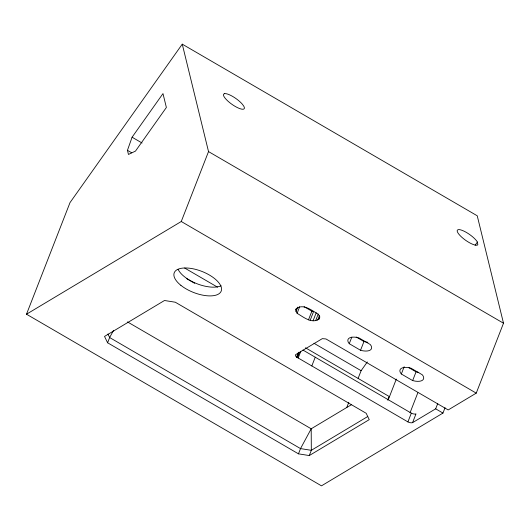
<?xml version="1.0" encoding="UTF-8"?>
<svg xmlns="http://www.w3.org/2000/svg" width="530" height="530" viewBox="0 0 530 530"><rect width="100%" height="100%" fill="white"/><g stroke="black" fill="none" stroke-linecap="round" stroke-linejoin="round"><path stroke-width="0.79" d="M127.452 150.315L132.089 137.21L162.982 93.598L166.374 107.477L135.481 151.096L128.459 154.449L127.452 150.315L131.718 152.799M445.048 407.722L442.961 413.075L321.478 485.844L26.5 314.21L70.013 202.599L182.26 44.156L477.238 215.79L503.5 323.22L476.238 393.141L448.188 409.948L325.957 338.955L322.306 338.644L295.674 354.63A4.2 1.888 21.3 0 0 296.601 357.074L297.098 357.379L298.887 352.192M107.603 342.784L104.529 336.424L164.499 300.503L175.304 302.226L366.177 413.281L369.251 419.641L309.281 455.561L298.469 453.839L107.603 342.784L109.644 337.537L113.46 330.468M26.5 314.21L181.26 221.507L208.522 151.587L182.26 44.156M295.8 309.865L296.376 308.5C303.657 303.392 312.19 310.739 318.272 314.224L319.365 316.079L319.603 317.709L319.027 319.067C311.746 324.174 303.213 316.827 297.138 313.349L296.038 311.494L295.8 309.865L296.369 308.407M296.038 311.494L297.741 307.122M297.138 313.349L299.622 306.724M308.46 319.935L311.865 311.196L304.081 306.665M310.149 320.385L313.555 311.64L311.865 311.196M296.601 357.074L298.304 352.708M296.8 357.22L298.503 352.848M437.753 403.476L435.667 408.829L412.565 422.642A4.2 1.888 21.3 0 1 407.915 421.9L297.396 357.538L299.384 352.443M313.084 320.749L316.211 312.74M315.655 320.643L318.212 314.091M317.682 320.074L319.385 315.701M319.027 319.067L319.881 316.887M311.812 365.965L315.231 357.22L302.968 350.058M298.469 453.839L300.517 448.599L311.196 428.796L351.417 404.708M349.25 343.698L348.27 342.261A12.601 5.664 21.3 0 1 356.478 337.345L358.923 337.901L370.218 344.48L371.199 345.911A12.601 5.664 21.3 0 1 362.99 350.827L360.546 350.27L349.25 343.698L351.807 337.14M309.281 455.561L311.322 450.315L311.196 428.796L127.478 321.902M360.546 350.27L363.958 341.532L356.186 337.014M346.706 407.63L348.806 402.25M358.108 378.393L361.109 370.702L367.31 361.95M387.682 400.143L389.119 396.466L305.479 347.799M388.238 399.812L396.321 379.096M401.336 374.008L400.428 372.756A12.601 5.664 21.3 0 1 408.186 367.582L410.929 368.165L422.244 374.743L423.152 375.995A12.601 5.664 21.3 0 1 415.394 381.169L412.651 380.586L401.336 374.008L404.178 366.72M412.651 380.586L416.057 371.848L418.799 372.431M410.041 412.751L417.819 392.796M407.915 421.9L411.32 413.161A4.2 1.888 21.3 0 0 415.977 413.904L412.565 422.642M298.171 358.022L300.748 351.456M296.999 357.366L297.986 354.954M475.145 245.218L477.384 242.051L476.583 240.825A12.601 3.511 35.3 0 0 458.437 229.609L457.456 230.027A12.601 3.511 35.3 0 0 465.208 239.991A12.601 3.511 35.3 0 0 477.841 244.807L477.384 242.051M367.767 416.507L311.322 450.315L300.517 448.599L109.644 337.537L107.941 334.006M221.116 285.756L219.652 286.326A25.201 11.322 21.3 0 1 196.166 283.411A25.201 11.322 21.3 0 1 178.1 269.346M363.958 341.532L366.402 342.089A12.601 5.664 21.3 0 0 367.866 342.267M208.522 151.587L503.5 323.22M132.089 137.21L142.053 143.007M181.26 221.507L476.238 393.141M408.988 367.734L416.057 371.848M435.667 408.829L442.961 413.075M184.672 268.041L217.532 287.161M313.959 343.268L361.109 370.702M186.818 278.753L194.682 283.331M315.231 357.22L411.32 413.161M224.323 93.691L223.561 94.274A12.601 3.511 35.3 0 0 235.081 106.351A12.601 3.511 35.3 0 0 243.681 106.02L242.362 104.224A12.601 3.511 35.3 0 0 224.323 93.691M180.862 285.312A25.201 11.322 21.3 0 0 220.745 291.99A25.201 11.322 21.3 0 0 191.549 268.511A25.201 11.322 21.3 0 0 180.862 285.312"/></g></svg>
